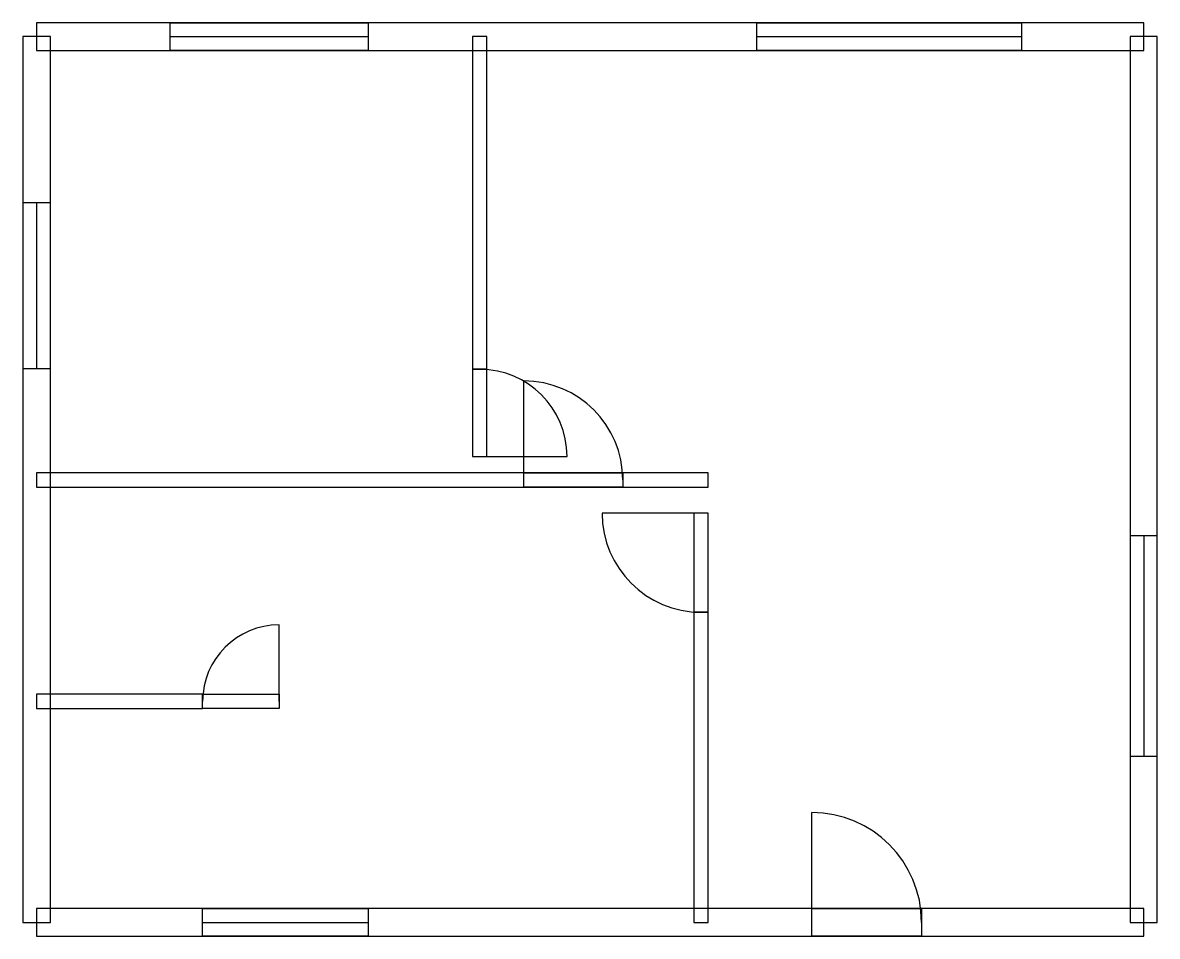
# Model space of a CAD drawing. Header units: millimetres. Extents: x 1389 to 11635, y 1364 to 9611.
import ezdxf

# ---------------------------------------------------------------- set-up
doc = ezdxf.new("R2010")
doc.units = ezdxf.units.MM
for name, color, linetype in [('DOORS', 2, 'CONTINUOUS'), ('WALLS', 1, 'CONTINUOUS'), ('WINDOWS', 5, 'CONTINUOUS')]:
    doc.layers.add(name, color=color, linetype=linetype)

msp = doc.modelspace()

# ---------------------------------------------------------------- linework, layer by layer
at = {"layer": 'DOORS'}
for p, q in [((5451.88, 6482.5), (5451.88, 5694.38)), ((5581.88, 6482.5), (5451.88, 6482.5)), ((5581.88, 5694.38), (5581.88, 6482.5)), ((5915, 5483.12), (5915, 6376.88)), ((5451.88, 5694.38), (5581.88, 5694.38)), ((5516.88, 5694.38), (6305, 5694.38)), ((5915, 5548.12), (6808.75, 5548.12)), ((5915, 5418.12), (5915, 5548.12)), ((6808.75, 5548.12), (6808.75, 5418.12)), ((6808.75, 5418.12), (5915, 5418.12)), ((7515.62, 5182.5), (6621.88, 5182.5)), ((7450.62, 5182.5), (7450.62, 4288.75)), ((7580.62, 5182.5), (7450.62, 5182.5)), ((7580.62, 4288.75), (7580.62, 5182.5)), ((7450.62, 4288.75), (7580.62, 4288.75)), ((3705, 3484.38), (3705, 4175)), ((3014.38, 3549.38), (3705, 3549.38)), ((3014.38, 3419.38), (3014.38, 3549.38)), ((3705, 3549.38), (3705, 3419.38)), ((3705, 3419.38), (3014.38, 3419.38)), ((8515, 1489.69), (8515, 2480.94)), ((8515, 1615.62), (9506.25, 1615.62)), ((8515, 1363.75), (8515, 1615.62)), ((9506.25, 1615.62), (9506.25, 1363.75)), ((9506.25, 1363.75), (8515, 1363.75))]:
    msp.add_line(p, q, dxfattribs=at)
for centre, radius, start, end in [((5516.88, 5694.38), 788.12, 0, 90), ((5915, 5483.12), 893.75, 0, 90), ((7515.62, 5182.5), 893.75, 180, 270), ((3705, 3484.38), 690.62, 90, 180), ((8515, 1489.69), 991.25, 0, 90)]:
    msp.add_arc(centre, radius, start, end, dxfattribs=at)
at = {"layer": 'WALLS'}
for p, q in [((11513.12, 9610.62), (1515.31, 9610.62)), ((1515.31, 9610.62), (1515.31, 9358.75)), ((11513.12, 9358.75), (11513.12, 9610.62)), ((1389.38, 9484.69), (1389.38, 1489.69)), ((1641.25, 9484.69), (1389.38, 9484.69)), ((1641.25, 1489.69), (1641.25, 9484.69)), ((5451.88, 9484.69), (5451.88, 6482.5)), ((5581.88, 9484.69), (5451.88, 9484.69)), ((5581.88, 6482.5), (5581.88, 9484.69)), ((11391.25, 9484.69), (11391.25, 1489.69)), ((11635, 9484.69), (11391.25, 9484.69)), ((11635, 1489.69), (11635, 9484.69)), ((1515.31, 9358.75), (11513.12, 9358.75)), ((5451.88, 6482.5), (5581.88, 6482.5)), ((7580.62, 5548.12), (1515.31, 5548.12)), ((1515.31, 5548.12), (1515.31, 5418.12)), ((7580.62, 5418.12), (7580.62, 5548.12)), ((1515.31, 5418.12), (7580.62, 5418.12)), ((7450.62, 4288.75), (7450.62, 1489.69)), ((7580.62, 4288.75), (7450.62, 4288.75)), ((7580.62, 1489.69), (7580.62, 4288.75)), ((3014.38, 3549.38), (1515.31, 3549.38)), ((1515.31, 3549.38), (1515.31, 3419.38)), ((3014.38, 3419.38), (3014.38, 3549.38)), ((1515.31, 3419.38), (3014.38, 3419.38)), ((11513.12, 1615.62), (1515.31, 1615.62)), ((1515.31, 1615.62), (1515.31, 1363.75)), ((11513.12, 1363.75), (11513.12, 1615.62)), ((1389.38, 1489.69), (1641.25, 1489.69)), ((7450.62, 1489.69), (7580.62, 1489.69)), ((11391.25, 1489.69), (11635, 1489.69)), ((1515.31, 1363.75), (11513.12, 1363.75))]:
    msp.add_line(p, q, dxfattribs=at)
at = {"layer": 'WINDOWS'}
for p, q in [((2721.88, 9610.62), (4509.38, 9610.62)), ((2721.88, 9358.75), (2721.88, 9610.62)), ((4509.38, 9610.62), (4509.38, 9358.75)), ((8019.38, 9610.62), (10408.12, 9610.62)), ((8019.38, 9358.75), (8019.38, 9610.62)), ((10408.12, 9610.62), (10408.12, 9358.75)), ((2721.88, 9484.69), (4509.38, 9484.69)), ((8019.38, 9484.69), (10408.12, 9484.69)), ((4509.38, 9358.75), (2721.88, 9358.75)), ((10408.12, 9358.75), (8019.38, 9358.75)), ((1389.38, 7985.62), (1389.38, 6490.62)), ((1641.25, 7985.62), (1389.38, 7985.62)), ((1515.31, 7985.62), (1515.31, 6490.62)), ((1641.25, 6490.62), (1641.25, 7985.62)), ((1389.38, 6490.62), (1641.25, 6490.62)), ((11391.25, 4979.38), (11391.25, 2988.75)), ((11635, 4979.38), (11391.25, 4979.38)), ((11513.12, 4979.38), (11513.12, 2988.75)), ((11635, 2988.75), (11635, 4979.38)), ((11391.25, 2988.75), (11635, 2988.75)), ((3014.38, 1615.62), (4509.38, 1615.62)), ((3014.38, 1363.75), (3014.38, 1615.62)), ((4509.38, 1615.62), (4509.38, 1363.75)), ((3014.38, 1489.69), (4509.38, 1489.69)), ((4509.38, 1363.75), (3014.38, 1363.75))]:
    msp.add_line(p, q, dxfattribs=at)

doc.saveas('drawing.dxf')
